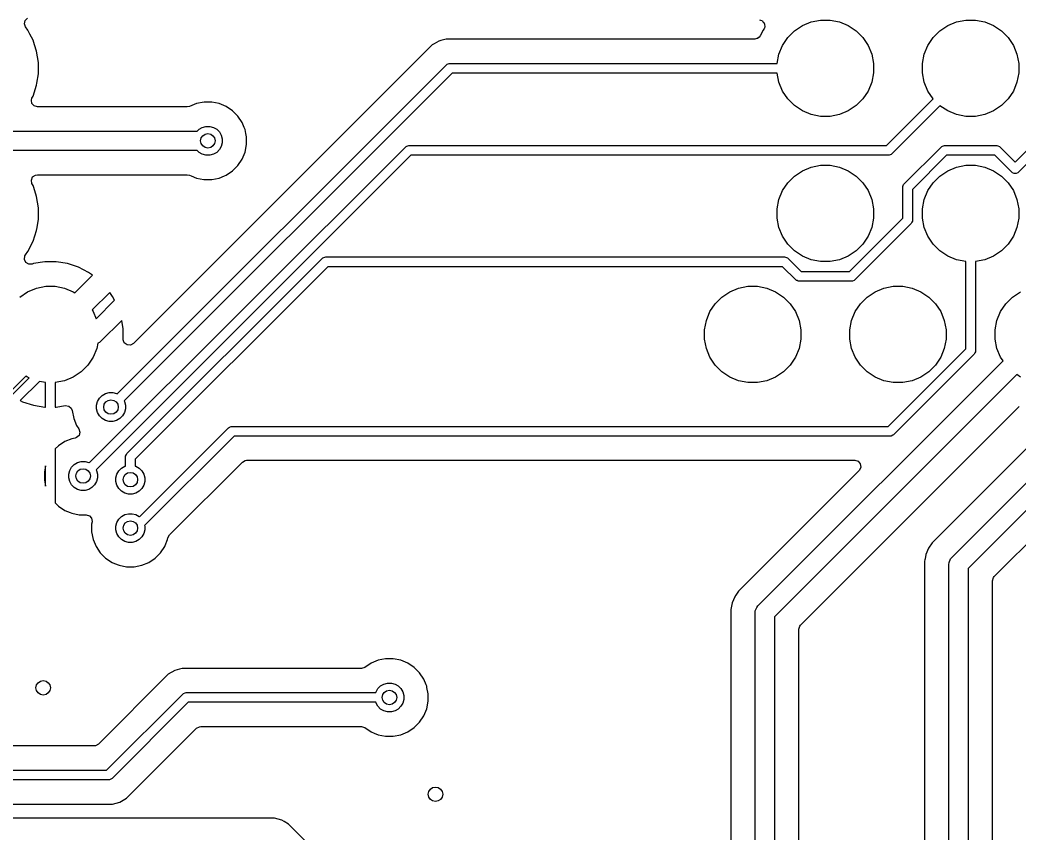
# Model space of a CAD drawing. Extents: x 2.56 to 8.39, y -5.65 to -1.26.
# Drawn here: x 6.284 to 7.096, y -2.394 to -1.732 of the extents above; entities that cross this region are included whole.
import ezdxf

# ---------------------------------------------------------------- set-up
doc = ezdxf.new("R2010")
doc.units = 0
doc.header["$MEASUREMENT"] = 0
doc.layers.add('BLACK', color=7, linetype='CONTINUOUS')

msp = doc.modelspace()

# ---------------------------------------------------------------- linework, layer by layer
at = {"layer": 'BLACK', "linetype": 'CONTINUOUS'}
for p, q in [((6.28783, -1.73544), (6.28845, -1.73276)), ((6.28875, -1.73803), (6.28783, -1.73544)), ((6.28845, -1.73276), (6.29042, -1.73084)), ((6.88532, -1.7323), (6.88628, -1.73266)), ((6.88628, -1.73266), (6.88729, -1.73287)), ((6.88729, -1.73287), (6.88755, -1.73313)), ((6.88755, -1.73313), (6.8879, -1.73326)), ((6.8879, -1.73326), (6.88851, -1.73408)), ((6.88851, -1.73408), (6.88924, -1.7348)), ((6.88924, -1.7348), (6.88933, -1.73516)), ((6.88933, -1.73516), (6.88955, -1.73546)), ((6.88955, -1.73546), (6.88962, -1.73648)), ((6.88962, -1.73648), (6.88985, -1.73748)), ((6.88985, -1.73748), (6.88973, -1.7379)), ((6.88973, -1.7379), (6.88975, -1.7382)), ((6.914, -1.74122), (6.92042, -1.73693)), ((6.92042, -1.73693), (6.92755, -1.73398)), ((6.92755, -1.73398), (6.93512, -1.73247)), ((6.93512, -1.73247), (6.94284, -1.73247)), ((6.94284, -1.73247), (6.9504, -1.73398)), ((6.9504, -1.73398), (6.95754, -1.73693)), ((6.95754, -1.73693), (6.96395, -1.74122)), ((7.03211, -1.74122), (7.03853, -1.73693)), ((7.03853, -1.73693), (7.04566, -1.73398)), ((7.04566, -1.73398), (7.05323, -1.73247)), ((7.05323, -1.73247), (7.06095, -1.73247)), ((7.06095, -1.73247), (7.06852, -1.73398)), ((7.06852, -1.73398), (7.07565, -1.73693)), ((7.07565, -1.73693), (7.08206, -1.74122)), ((6.29068, -1.74069), (6.28875, -1.73803)), ((6.29242, -1.74409), (6.29068, -1.74069)), ((6.2949, -1.74898), (6.29242, -1.74409)), ((6.88602, -1.74546), (6.88509, -1.74639)), ((6.88605, -1.74541), (6.88602, -1.74546)), ((6.88845, -1.74069), (6.88605, -1.74541)), ((6.88911, -1.73978), (6.88845, -1.74069)), ((6.88926, -1.7395), (6.88911, -1.73978)), ((6.88944, -1.73888), (6.88926, -1.7395)), ((6.88975, -1.7382), (6.88944, -1.73888)), ((6.90854, -1.74668), (6.914, -1.74122)), ((6.96395, -1.74122), (6.96941, -1.74668)), ((7.02665, -1.74668), (7.03211, -1.74122)), ((7.08206, -1.74122), (7.08752, -1.74668)), ((6.29613, -1.75274), (6.2949, -1.74898)), ((6.2949, -1.74898), (6.2949, -1.74898)), ((6.2949, -1.74898), (6.2949, -1.74898)), ((6.29778, -1.75782), (6.29613, -1.75274)), ((6.61934, -1.75274), (6.37644, -1.99563)), ((6.62105, -1.75175), (6.61934, -1.75274)), ((6.61934, -1.75274), (6.61934, -1.75274)), ((6.62276, -1.75076), (6.62105, -1.75175)), ((6.62473, -1.74962), (6.62276, -1.75076)), ((6.62276, -1.75076), (6.62276, -1.75076)), ((6.62652, -1.74914), (6.62473, -1.74962)), ((6.62473, -1.74962), (6.62473, -1.74962)), ((6.63075, -1.74801), (6.62652, -1.74914)), ((6.63697, -1.74801), (6.63075, -1.74801)), ((6.63727, -1.74801), (6.63697, -1.74801)), ((6.88173, -1.74801), (6.63727, -1.74801)), ((6.63727, -1.74801), (6.63727, -1.74801)), ((6.88341, -1.74756), (6.88173, -1.74801)), ((6.88407, -1.74741), (6.88341, -1.74756)), ((6.88412, -1.74736), (6.88407, -1.74741)), ((6.88419, -1.74735), (6.88412, -1.74736)), ((6.88509, -1.74639), (6.88419, -1.74735)), ((6.9013, -1.76022), (6.90426, -1.75309)), ((6.90426, -1.75309), (6.90854, -1.74668)), ((6.96941, -1.74668), (6.9737, -1.75309)), ((6.9737, -1.75309), (6.97665, -1.76022)), ((7.01941, -1.76022), (7.02237, -1.75309)), ((7.02237, -1.75309), (7.02665, -1.74668)), ((7.08752, -1.74668), (7.09181, -1.75309)), ((7.09181, -1.75309), (7.09476, -1.76022)), ((6.29923, -1.767), (6.29778, -1.75782)), ((6.89981, -1.76772), (6.9013, -1.76022)), ((6.97665, -1.76022), (6.97816, -1.76779)), ((7.01791, -1.76779), (7.01941, -1.76022)), ((7.09476, -1.76022), (7.09627, -1.76779)), ((6.29923, -1.7763), (6.29923, -1.767)), ((6.36331, -2.03663), (6.63107, -1.76887)), ((6.63107, -1.76887), (6.63167, -1.76838)), ((6.63167, -1.76838), (6.63309, -1.76779)), ((6.63309, -1.76779), (6.63386, -1.76772)), ((6.63386, -1.76772), (6.89981, -1.76772)), ((6.97816, -1.76779), (6.97816, -1.77551)), ((7.01791, -1.77551), (7.01791, -1.76779)), ((7.09627, -1.76779), (7.09627, -1.77551)), ((6.29804, -1.78383), (6.29923, -1.7763)), ((6.63549, -1.77559), (6.36888, -2.0422)), ((6.89981, -1.77559), (6.63549, -1.77559)), ((6.9013, -1.78308), (6.89981, -1.77559)), ((6.97816, -1.77551), (6.97665, -1.78308)), ((7.01941, -1.78308), (7.01791, -1.77551)), ((7.09627, -1.77551), (7.09476, -1.78308)), ((6.2949, -1.79433), (6.29778, -1.78549)), ((6.29778, -1.78549), (6.29804, -1.78383)), ((6.90426, -1.79021), (6.9013, -1.78308)), ((6.97665, -1.78308), (6.9737, -1.79021)), ((7.02237, -1.79021), (7.01941, -1.78308)), ((7.09476, -1.78308), (7.09181, -1.79021)), ((6.29404, -1.79603), (6.2949, -1.79433)), ((6.2949, -1.79433), (6.2949, -1.79433)), ((6.2949, -1.79433), (6.2949, -1.79433)), ((6.90854, -1.79663), (6.90426, -1.79021)), ((6.9737, -1.79021), (6.96941, -1.79663)), ((7.02661, -1.79656), (7.02237, -1.79021)), ((7.09181, -1.79021), (7.08752, -1.79663)), ((6.29355, -1.79755), (6.29404, -1.79603)), ((6.29395, -1.80028), (6.29355, -1.79755)), ((6.29575, -1.80235), (6.29395, -1.80028)), ((6.29839, -1.80313), (6.29575, -1.80235)), ((6.42213, -1.80276), (6.42026, -1.80313)), ((6.42781, -1.8004), (6.42213, -1.80276)), ((6.42782, -1.8004), (6.42781, -1.8004)), ((6.4339, -1.79919), (6.42782, -1.8004)), ((6.44011, -1.79919), (6.4339, -1.79919)), ((6.4339, -1.79919), (6.4339, -1.79919)), ((6.4462, -1.8004), (6.44011, -1.79919)), ((6.44011, -1.79919), (6.44011, -1.79919)), ((6.45194, -1.80278), (6.4462, -1.8004)), ((6.4462, -1.8004), (6.4462, -1.8004)), ((6.4571, -1.80623), (6.45194, -1.80278)), ((6.45194, -1.80278), (6.45194, -1.80278)), ((6.914, -1.80209), (6.90854, -1.79663)), ((6.92042, -1.80637), (6.914, -1.80209)), ((6.96395, -1.80209), (6.95754, -1.80637)), ((6.96941, -1.79663), (6.96395, -1.80209)), ((6.98857, -1.83461), (7.02661, -1.79656)), ((7.03218, -1.80213), (6.99298, -1.84133)), ((7.03853, -1.80637), (7.03218, -1.80213)), ((7.08206, -1.80209), (7.07565, -1.80637)), ((7.08752, -1.79663), (7.08206, -1.80209)), ((7.0933, -1.84798), (7.14472, -1.79656)), ((7.15029, -1.80213), (7.09609, -1.85633)), ((6.42026, -1.80313), (6.29839, -1.80313)), ((6.46149, -1.81062), (6.4571, -1.80623)), ((6.4571, -1.80623), (6.4571, -1.80623)), ((6.46494, -1.81578), (6.46149, -1.81062)), ((6.46149, -1.81062), (6.46149, -1.81062)), ((6.92755, -1.80933), (6.92042, -1.80637)), ((6.93512, -1.81083), (6.92755, -1.80933)), ((6.94284, -1.81083), (6.93512, -1.81083)), ((6.9504, -1.80933), (6.94284, -1.81083)), ((6.95754, -1.80637), (6.9504, -1.80933)), ((7.04566, -1.80933), (7.03853, -1.80637)), ((7.05323, -1.81083), (7.04566, -1.80933)), ((7.06095, -1.81083), (7.05323, -1.81083)), ((7.06852, -1.80933), (7.06095, -1.81083)), ((7.07565, -1.80637), (7.06852, -1.80933)), ((6.43249, -1.8198), (6.43547, -1.819)), ((6.43547, -1.819), (6.43855, -1.819)), ((6.43855, -1.819), (6.44153, -1.8198)), ((6.4666, -1.81979), (6.46494, -1.81578)), ((6.46494, -1.81578), (6.46494, -1.81578)), ((5.95472, -1.82283), (6.42832, -1.82283)), ((6.42832, -1.82283), (6.42982, -1.82134)), ((6.42982, -1.82134), (6.43249, -1.8198)), ((6.44153, -1.8198), (6.4442, -1.82134)), ((6.4442, -1.82134), (6.44638, -1.82352)), ((6.44638, -1.82352), (6.44792, -1.82619)), ((6.44792, -1.82619), (6.44872, -1.82917)), ((6.46731, -1.82152), (6.4666, -1.81979)), ((6.46794, -1.82465), (6.46731, -1.82152)), ((6.46852, -1.8276), (6.46794, -1.82465)), ((6.44792, -1.83523), (6.44638, -1.8379)), ((6.44872, -1.83225), (6.44792, -1.83523)), ((6.44872, -1.82917), (6.44872, -1.83225)), ((6.46731, -1.8399), (6.46852, -1.83381)), ((6.46852, -1.83381), (6.46852, -1.8276)), ((6.46852, -1.8276), (6.46852, -1.8276)), ((6.46852, -1.8276), (6.46852, -1.8276)), ((6.59759, -1.83576), (6.59819, -1.83527)), ((6.59819, -1.83527), (6.59872, -1.83505)), ((6.59872, -1.83505), (6.59961, -1.83468)), ((6.59961, -1.83468), (6.60038, -1.83461)), ((6.60038, -1.83461), (6.98857, -1.83461)), ((7.03309, -1.83576), (7.03368, -1.83527)), ((7.03368, -1.83527), (7.03422, -1.83505)), ((7.03422, -1.83505), (7.0351, -1.83468)), ((7.0351, -1.83468), (7.03587, -1.83461)), ((7.03587, -1.83461), (7.0783, -1.83461)), ((7.0783, -1.83461), (7.07907, -1.83468)), ((7.07907, -1.83468), (7.08049, -1.83527)), ((7.08049, -1.83527), (7.08109, -1.83576)), ((6.42832, -1.83858), (5.95799, -1.83858)), ((6.34064, -2.09271), (6.59759, -1.83576)), ((6.60201, -1.84248), (6.34621, -2.09828)), ((6.42982, -1.84008), (6.42832, -1.83858)), ((6.43249, -1.84162), (6.42982, -1.84008)), ((6.43547, -1.84242), (6.43249, -1.84162)), ((6.43855, -1.84242), (6.43547, -1.84242)), ((6.44153, -1.84162), (6.43855, -1.84242)), ((6.4442, -1.84008), (6.44153, -1.84162)), ((6.44638, -1.8379), (6.4442, -1.84008)), ((6.46494, -1.84564), (6.46731, -1.8399)), ((6.9902, -1.84248), (6.60201, -1.84248)), ((6.99096, -1.8424), (6.9902, -1.84248)), ((6.99238, -1.84182), (6.99096, -1.8424)), ((6.99298, -1.84133), (6.99238, -1.84182)), ((7.00308, -1.86576), (7.03309, -1.83576)), ((7.0375, -1.84248), (7.0098, -1.87018)), ((7.07667, -1.84248), (7.0375, -1.84248)), ((7.09052, -1.85633), (7.07667, -1.84248)), ((7.08109, -1.83576), (7.0933, -1.84798)), ((6.4571, -1.85519), (6.46149, -1.8508)), ((6.46149, -1.8508), (6.46494, -1.84564)), ((6.92755, -1.85209), (6.93512, -1.85058)), ((6.93512, -1.85058), (6.94284, -1.85058)), ((6.94284, -1.85058), (6.9504, -1.85209)), ((7.04566, -1.85209), (7.05323, -1.85058)), ((7.05323, -1.85058), (7.06095, -1.85058)), ((7.06095, -1.85058), (7.06852, -1.85209)), ((6.29456, -1.86013), (6.29681, -1.85855)), ((6.29681, -1.85855), (6.29839, -1.85829)), ((6.29839, -1.85829), (6.42026, -1.85829)), ((6.42026, -1.85829), (6.42213, -1.85866)), ((6.42213, -1.85866), (6.42336, -1.85917)), ((6.42336, -1.85917), (6.42782, -1.86101)), ((6.4462, -1.86101), (6.45066, -1.85917)), ((6.45066, -1.85917), (6.45194, -1.85864)), ((6.45194, -1.85864), (6.4571, -1.85519)), ((6.45194, -1.85864), (6.45194, -1.85864)), ((6.45194, -1.85864), (6.45194, -1.85864)), ((6.90854, -1.86479), (6.914, -1.85933)), ((6.914, -1.85933), (6.92042, -1.85504)), ((6.92042, -1.85504), (6.92755, -1.85209)), ((6.9504, -1.85209), (6.95754, -1.85504)), ((6.95754, -1.85504), (6.96395, -1.85933)), ((6.96395, -1.85933), (6.96941, -1.86479)), ((7.02665, -1.86479), (7.03211, -1.85933)), ((7.03211, -1.85933), (7.03853, -1.85504)), ((7.03853, -1.85504), (7.04566, -1.85209)), ((7.06852, -1.85209), (7.07565, -1.85504)), ((7.07565, -1.85504), (7.08206, -1.85933)), ((7.08206, -1.85933), (7.08752, -1.86479)), ((7.09112, -1.85682), (7.09052, -1.85633)), ((7.09254, -1.85741), (7.09112, -1.85682)), ((7.09407, -1.85741), (7.09254, -1.85741)), ((7.09549, -1.85682), (7.09407, -1.85741)), ((7.09609, -1.85633), (7.09549, -1.85682)), ((7.09549, -1.85682), (7.09549, -1.85682)), ((6.29353, -1.86268), (6.29456, -1.86013)), ((6.29404, -1.86539), (6.29353, -1.86268)), ((6.2949, -1.86709), (6.29404, -1.86539)), ((6.29545, -1.86878), (6.2949, -1.86709)), ((6.2949, -1.86709), (6.2949, -1.86709)), ((6.2949, -1.86709), (6.2949, -1.86709)), ((6.42782, -1.86101), (6.43371, -1.86219)), ((6.43371, -1.86219), (6.4339, -1.86222)), ((6.4339, -1.86222), (6.4339, -1.86222)), ((6.4339, -1.86222), (6.4339, -1.86222)), ((6.4339, -1.86222), (6.44011, -1.86222)), ((6.44011, -1.86222), (6.4462, -1.86101)), ((6.44011, -1.86222), (6.44011, -1.86222)), ((6.90426, -1.8712), (6.90854, -1.86479)), ((6.96941, -1.86479), (6.9737, -1.8712)), ((7.00193, -1.86855), (7.002, -1.86778)), ((7.002, -1.86778), (7.00259, -1.86636)), ((7.00259, -1.86636), (7.00308, -1.86576)), ((7.02237, -1.8712), (7.02665, -1.86479)), ((7.08752, -1.86479), (7.09181, -1.8712)), ((6.29778, -1.87593), (6.29545, -1.86878)), ((6.29923, -1.88511), (6.29778, -1.87593)), ((6.9013, -1.87834), (6.90426, -1.8712)), ((6.9737, -1.8712), (6.97665, -1.87834)), ((7.00193, -1.89368), (7.00193, -1.86855)), ((7.0098, -1.87018), (7.0098, -1.89531)), ((7.01941, -1.87834), (7.02237, -1.8712)), ((7.09181, -1.8712), (7.09476, -1.87834)), ((6.8998, -1.8859), (6.9013, -1.87834)), ((6.97665, -1.87834), (6.97816, -1.8859)), ((7.01791, -1.8859), (7.01941, -1.87834)), ((7.09476, -1.87834), (7.09627, -1.8859)), ((6.29923, -1.89441), (6.29923, -1.88511)), ((6.8998, -1.89362), (6.8998, -1.8859)), ((6.97816, -1.8859), (6.97816, -1.89362)), ((7.01791, -1.89362), (7.01791, -1.8859)), ((7.09627, -1.8859), (7.09627, -1.89362)), ((6.29816, -1.9012), (6.29923, -1.89441)), ((6.9013, -1.90119), (6.8998, -1.89362)), ((6.95856, -1.93705), (7.00193, -1.89368)), ((7.00865, -1.89809), (6.96298, -1.94377)), ((6.97816, -1.89362), (6.97665, -1.90119)), ((7.00914, -1.8975), (7.00865, -1.89809)), ((7.00937, -1.89695), (7.00914, -1.8975)), ((7.00973, -1.89608), (7.00937, -1.89695)), ((7.0098, -1.89531), (7.00973, -1.89608)), ((7.01941, -1.90119), (7.01791, -1.89362)), ((7.09627, -1.89362), (7.09476, -1.90119)), ((6.2949, -1.91244), (6.29778, -1.9036)), ((6.29778, -1.9036), (6.29816, -1.9012)), ((6.90426, -1.90832), (6.9013, -1.90119)), ((6.90854, -1.91474), (6.90426, -1.90832)), ((6.9737, -1.90832), (6.96941, -1.91474)), ((6.97665, -1.90119), (6.9737, -1.90832)), ((7.02237, -1.90832), (7.01941, -1.90119)), ((7.02665, -1.91474), (7.02237, -1.90832)), ((7.09181, -1.90832), (7.08752, -1.91474)), ((7.09476, -1.90119), (7.09181, -1.90832)), ((6.29068, -1.92073), (6.2949, -1.91244)), ((6.914, -1.9202), (6.90854, -1.91474)), ((6.96941, -1.91474), (6.96395, -1.9202)), ((7.03211, -1.9202), (7.02665, -1.91474)), ((7.08752, -1.91474), (7.08206, -1.9202)), ((6.28787, -1.92711), (6.28818, -1.92438)), ((6.28818, -1.92438), (6.28873, -1.92341)), ((6.28873, -1.92341), (6.28881, -1.92331)), ((6.28881, -1.92331), (6.29068, -1.92073)), ((6.92042, -1.92449), (6.914, -1.9202)), ((6.92755, -1.92744), (6.92042, -1.92449)), ((6.95754, -1.92449), (6.9504, -1.92744)), ((6.96395, -1.9202), (6.95754, -1.92449)), ((7.03853, -1.92449), (7.03211, -1.9202)), ((7.04566, -1.92744), (7.03853, -1.92449)), ((7.07565, -1.92449), (7.06852, -1.92744)), ((7.08206, -1.9202), (7.07565, -1.92449)), ((6.28908, -1.92958), (6.28787, -1.92711)), ((6.29144, -1.931), (6.28908, -1.92958)), ((6.29419, -1.93093), (6.29144, -1.931)), ((6.29523, -1.93059), (6.29419, -1.93093)), ((6.30441, -1.92913), (6.29523, -1.93059)), ((6.29523, -1.93059), (6.29523, -1.93059)), ((6.3137, -1.92913), (6.30441, -1.92913)), ((6.32288, -1.93059), (6.3137, -1.92913)), ((6.33172, -1.93346), (6.32288, -1.93059)), ((6.32288, -1.93059), (6.32288, -1.93059)), ((6.37123, -2.08513), (6.53001, -1.92635)), ((6.53001, -1.92635), (6.5306, -1.92586)), ((6.5306, -1.92586), (6.53202, -1.92527)), ((6.53202, -1.92527), (6.53279, -1.9252)), ((6.53279, -1.9252), (6.90591, -1.9252)), ((6.90591, -1.9252), (6.90668, -1.92527)), ((6.90668, -1.92527), (6.9081, -1.92586)), ((6.9081, -1.92586), (6.90869, -1.92635)), ((6.90869, -1.92635), (6.91939, -1.93705)), ((6.93512, -1.92894), (6.92755, -1.92744)), ((6.94284, -1.92894), (6.93512, -1.92894)), ((6.9504, -1.92744), (6.94284, -1.92894)), ((7.05315, -1.92893), (7.04566, -1.92744)), ((7.05315, -1.99994), (7.05315, -1.92893)), ((7.06852, -1.92744), (7.06102, -1.92893)), ((7.06102, -1.92893), (7.06102, -2.00157)), ((6.32896, -1.95437), (6.34327, -1.94005)), ((6.34001, -1.93768), (6.33172, -1.93346)), ((6.34327, -1.94005), (6.34001, -1.93768)), ((6.34327, -1.94005), (6.34327, -1.94005)), ((6.53442, -1.93307), (6.37795, -2.08954)), ((6.90428, -1.93307), (6.53442, -1.93307)), ((6.91498, -1.94377), (6.90428, -1.93307)), ((6.91939, -1.93705), (6.95856, -1.93705)), ((6.29763, -1.95051), (6.3052, -1.94901)), ((6.3052, -1.94901), (6.31291, -1.94901)), ((6.31291, -1.94901), (6.32048, -1.95051)), ((6.86849, -1.95051), (6.87606, -1.94901)), ((6.87606, -1.94901), (6.88378, -1.94901)), ((6.88378, -1.94901), (6.89135, -1.95051)), ((6.91557, -1.94426), (6.91498, -1.94377)), ((6.91599, -1.94443), (6.91557, -1.94426)), ((6.91699, -1.94485), (6.91599, -1.94443)), ((6.91776, -1.94492), (6.91699, -1.94485)), ((6.96019, -1.94492), (6.91776, -1.94492)), ((6.96096, -1.94485), (6.96019, -1.94492)), ((6.96238, -1.94426), (6.96096, -1.94485)), ((6.96298, -1.94377), (6.96238, -1.94426)), ((6.9866, -1.95051), (6.99417, -1.94901)), ((6.99417, -1.94901), (7.00189, -1.94901)), ((7.00189, -1.94901), (7.00946, -1.95051)), ((6.28408, -1.95776), (6.2905, -1.95347)), ((6.2905, -1.95347), (6.29763, -1.95051)), ((6.32048, -1.95051), (6.32761, -1.95347)), ((6.32761, -1.95347), (6.32896, -1.95437)), ((6.35719, -1.95397), (6.34288, -1.96829)), ((6.35956, -1.95724), (6.35719, -1.95397)), ((6.35719, -1.95397), (6.35719, -1.95397)), ((6.36117, -1.9604), (6.35956, -1.95724)), ((6.85495, -1.95776), (6.86136, -1.95347)), ((6.86136, -1.95347), (6.86849, -1.95051)), ((6.89135, -1.95051), (6.89848, -1.95347)), ((6.89848, -1.95347), (6.9049, -1.95776)), ((6.97306, -1.95776), (6.97947, -1.95347)), ((6.97947, -1.95347), (6.9866, -1.95051)), ((7.00946, -1.95051), (7.01659, -1.95347)), ((7.01659, -1.95347), (7.02301, -1.95776)), ((7.09117, -1.95776), (7.09758, -1.95347)), ((6.34617, -1.97541), (6.36117, -1.9604)), ((6.8452, -1.96963), (6.84949, -1.96321)), ((6.84949, -1.96321), (6.85495, -1.95776)), ((6.9049, -1.95776), (6.91035, -1.96321)), ((6.91035, -1.96321), (6.91464, -1.96963)), ((6.96331, -1.96963), (6.9676, -1.96321)), ((6.9676, -1.96321), (6.97306, -1.95776)), ((7.02301, -1.95776), (7.02846, -1.96321)), ((7.02846, -1.96321), (7.03275, -1.96963)), ((7.08142, -1.96963), (7.08571, -1.96321)), ((7.08571, -1.96321), (7.09117, -1.95776)), ((6.34288, -1.96829), (6.34378, -1.96963)), ((6.34378, -1.96963), (6.34617, -1.97541)), ((6.84225, -1.97676), (6.8452, -1.96963)), ((6.91464, -1.96963), (6.9176, -1.97676)), ((6.96036, -1.97676), (6.96331, -1.96963)), ((7.03275, -1.96963), (7.03571, -1.97676)), ((7.07847, -1.97676), (7.08142, -1.96963)), ((6.36704, -1.9768), (6.35009, -1.99376)), ((6.36811, -1.98354), (6.36704, -1.9768)), ((6.84074, -1.98433), (6.84225, -1.97676)), ((6.9176, -1.97676), (6.9191, -1.98433)), ((6.95885, -1.98433), (6.96036, -1.97676)), ((7.03571, -1.97676), (7.03721, -1.98433)), ((7.07696, -1.98433), (7.07847, -1.97676)), ((6.36811, -1.99218), (6.36811, -1.98354)), ((6.84074, -1.99205), (6.84074, -1.98433)), ((6.9191, -1.98433), (6.9191, -1.99205)), ((6.95885, -1.99205), (6.95885, -1.98433)), ((7.03721, -1.98433), (7.03721, -1.99205)), ((7.07696, -1.99205), (7.07696, -1.98433)), ((6.34759, -1.99528), (6.34673, -1.99962)), ((6.3489, -1.99474), (6.34759, -1.99528)), ((6.35009, -1.99376), (6.3489, -1.99474)), ((6.36812, -1.99253), (6.36811, -1.99218)), ((6.36908, -1.99511), (6.36812, -1.99253)), ((6.37129, -1.99676), (6.36908, -1.99511)), ((6.37403, -1.99695), (6.37129, -1.99676)), ((6.37644, -1.99563), (6.37403, -1.99695)), ((6.84225, -1.99962), (6.84074, -1.99205)), ((6.9191, -1.99205), (6.9176, -1.99962)), ((6.96036, -1.99962), (6.95885, -1.99205)), ((7.03721, -1.99205), (7.03571, -1.99962)), ((7.07847, -1.99962), (7.07696, -1.99205)), ((6.34673, -1.99962), (6.34378, -2.00675)), ((6.8452, -2.00675), (6.84225, -1.99962)), ((6.9176, -1.99962), (6.91464, -2.00675)), ((6.96331, -2.00675), (6.96036, -1.99962)), ((6.9901, -2.06299), (7.05315, -1.99994)), ((7.05987, -2.00435), (6.99451, -2.06971)), ((7.03571, -1.99962), (7.03275, -2.00675)), ((7.06036, -2.00376), (7.05987, -2.00435)), ((7.06064, -2.00308), (7.06036, -2.00376)), ((7.06095, -2.00234), (7.06064, -2.00308)), ((7.06102, -2.00157), (7.06095, -2.00234)), ((7.08142, -2.00675), (7.07847, -1.99962)), ((6.33949, -2.01317), (6.33403, -2.01862)), ((6.34378, -2.00675), (6.33949, -2.01317)), ((6.84949, -2.01317), (6.8452, -2.00675)), ((6.85495, -2.01862), (6.84949, -2.01317)), ((6.8842, -2.209), (7.08343, -2.00976)), ((6.91035, -2.01317), (6.9049, -2.01862)), ((6.91464, -2.00675), (6.91035, -2.01317)), ((6.9676, -2.01317), (6.96331, -2.00675)), ((6.97306, -2.01862), (6.9676, -2.01317)), ((7.02846, -2.01317), (7.02301, -2.01862)), ((7.03275, -2.00675), (7.02846, -2.01317)), ((7.04168, -2.16963), (7.20154, -2.00976)), ((7.08343, -2.00976), (7.08142, -2.00675)), ((6.28915, -2.02201), (6.27484, -2.03633)), ((6.2905, -2.02291), (6.28915, -2.02201)), ((6.33403, -2.01862), (6.32761, -2.02291)), ((6.86136, -2.02291), (6.85495, -2.01862)), ((7.09457, -2.0209), (6.89764, -2.21783)), ((6.9049, -2.01862), (6.89848, -2.02291)), ((6.97947, -2.02291), (6.97306, -2.01862)), ((7.02301, -2.01862), (7.01659, -2.02291)), ((7.21268, -2.0209), (7.05512, -2.17846)), ((7.09758, -2.02291), (7.09457, -2.0209)), ((6.27723, -2.03806), (6.29183, -2.02346)), ((6.30008, -2.02635), (6.28448, -2.04195)), ((6.29183, -2.02346), (6.2905, -2.02291)), ((6.30512, -2.02735), (6.30008, -2.02635)), ((6.30512, -2.04724), (6.30512, -2.02735)), ((6.32048, -2.02586), (6.31299, -2.02735)), ((6.31299, -2.02735), (6.31299, -2.04724)), ((6.32761, -2.02291), (6.32048, -2.02586)), ((6.86849, -2.02586), (6.86136, -2.02291)), ((6.87606, -2.02737), (6.86849, -2.02586)), ((6.88378, -2.02737), (6.87606, -2.02737)), ((6.89135, -2.02586), (6.88378, -2.02737)), ((6.89848, -2.02291), (6.89135, -2.02586)), ((6.9866, -2.02586), (6.97947, -2.02291)), ((6.99417, -2.02737), (6.9866, -2.02586)), ((7.00189, -2.02737), (6.99417, -2.02737)), ((7.00946, -2.02586), (7.00189, -2.02737)), ((7.01659, -2.02291), (7.00946, -2.02586)), ((6.3489, -2.04005), (6.35108, -2.03787)), ((6.35108, -2.03787), (6.35375, -2.03633)), ((6.35375, -2.03633), (6.35673, -2.03553)), ((6.35673, -2.03553), (6.35981, -2.03553)), ((6.35981, -2.03553), (6.36279, -2.03633)), ((6.36279, -2.03633), (6.36331, -2.03663)), ((6.28448, -2.04195), (6.28639, -2.04292)), ((6.28639, -2.04292), (6.29523, -2.04579)), ((6.29523, -2.04579), (6.29523, -2.04579)), ((6.29523, -2.04579), (6.30441, -2.04724)), ((6.3137, -2.04724), (6.32114, -2.04607)), ((6.32114, -2.04607), (6.32386, -2.04642)), ((6.32386, -2.04642), (6.32597, -2.04819)), ((6.34656, -2.0457), (6.34736, -2.04272)), ((6.34656, -2.04879), (6.34656, -2.0457)), ((6.34736, -2.04272), (6.3489, -2.04005)), ((6.36888, -2.0422), (6.36918, -2.04272)), ((6.36918, -2.04272), (6.36998, -2.0457)), ((6.36998, -2.0457), (6.36998, -2.04879)), ((6.30441, -2.04724), (6.30512, -2.04724)), ((6.31299, -2.04724), (6.3137, -2.04724)), ((6.32597, -2.04819), (6.32666, -2.05012)), ((6.32666, -2.05012), (6.32671, -2.05011)), ((6.32671, -2.05011), (6.32796, -2.05644)), ((6.34736, -2.05176), (6.34656, -2.04879)), ((6.3489, -2.05443), (6.34736, -2.05176)), ((6.35108, -2.05661), (6.3489, -2.05443)), ((6.36764, -2.05443), (6.36546, -2.05661)), ((6.36918, -2.05176), (6.36764, -2.05443)), ((6.36998, -2.04879), (6.36918, -2.05176)), ((6.91877, -2.22456), (7.09658, -2.04675)), ((7.07625, -2.18519), (7.21469, -2.04675)), ((6.32796, -2.05644), (6.32796, -2.05644)), ((6.32796, -2.05644), (6.33034, -2.06217)), ((6.33034, -2.06217), (6.33034, -2.06217)), ((6.33034, -2.06217), (6.33221, -2.06498)), ((6.35375, -2.05816), (6.35108, -2.05661)), ((6.35673, -2.05895), (6.35375, -2.05816)), ((6.35981, -2.05895), (6.35673, -2.05895)), ((6.36279, -2.05816), (6.35981, -2.05895)), ((6.36546, -2.05661), (6.36279, -2.05816)), ((7.12845, -2.05499), (7.02582, -2.15762)), ((6.33231, -2.07025), (6.33026, -2.07209)), ((6.33221, -2.06498), (6.33303, -2.0676)), ((6.33303, -2.0676), (6.33231, -2.07025)), ((6.38148, -2.13657), (6.45391, -2.06415)), ((6.45832, -2.07087), (6.38559, -2.1436)), ((6.45391, -2.06415), (6.45451, -2.06366)), ((6.45451, -2.06366), (6.45592, -2.06307)), ((6.45592, -2.06307), (6.45669, -2.06299)), ((6.45669, -2.06299), (6.9901, -2.06299)), ((6.99173, -2.07087), (6.45832, -2.07087)), ((6.9925, -2.07079), (6.99173, -2.07087)), ((6.99392, -2.0702), (6.9925, -2.07079)), ((6.99451, -2.06971), (6.99392, -2.0702)), ((6.31551, -2.07884), (6.31299, -2.08136)), ((6.32067, -2.07539), (6.31551, -2.07884)), ((6.31551, -2.07884), (6.31551, -2.07884)), ((6.32641, -2.07301), (6.32067, -2.07539)), ((6.32067, -2.07539), (6.32067, -2.07539)), ((6.32911, -2.07248), (6.32641, -2.07301)), ((6.32641, -2.07301), (6.32641, -2.07301)), ((6.33026, -2.07209), (6.32911, -2.07248)), ((6.31299, -2.08136), (6.31299, -2.12528)), ((6.37008, -2.08791), (6.37015, -2.08714)), ((6.37015, -2.08714), (6.37074, -2.08572)), ((6.37074, -2.08572), (6.37123, -2.08513)), ((6.30512, -2.09502), (6.30409, -2.10021)), ((6.30512, -2.11161), (6.30512, -2.09502)), ((6.32623, -2.09613), (6.32841, -2.09395)), ((6.32841, -2.09395), (6.33108, -2.09241)), ((6.33108, -2.09241), (6.33406, -2.09161)), ((6.33406, -2.09161), (6.33714, -2.09161)), ((6.33714, -2.09161), (6.34012, -2.09241)), ((6.34012, -2.09241), (6.34064, -2.09271)), ((6.3695, -2.09539), (6.37008, -2.09523)), ((6.37008, -2.09523), (6.37008, -2.08791)), ((6.37795, -2.08954), (6.37795, -2.09523)), ((6.37795, -2.09523), (6.37854, -2.09539)), ((6.40589, -2.15116), (6.46506, -2.092)), ((6.46506, -2.092), (6.46747, -2.09068)), ((6.46747, -2.09068), (6.46851, -2.09057)), ((6.46851, -2.09057), (6.96297, -2.09057)), ((6.96297, -2.09057), (6.96561, -2.09135)), ((6.96561, -2.09135), (6.96741, -2.09342)), ((6.96741, -2.09342), (6.9678, -2.09615)), ((6.30409, -2.10021), (6.30409, -2.10642)), ((6.32389, -2.10178), (6.32469, -2.0988)), ((6.32389, -2.10486), (6.32389, -2.10178)), ((6.32469, -2.0988), (6.32623, -2.09613)), ((6.34621, -2.09828), (6.34651, -2.0988)), ((6.34651, -2.0988), (6.34731, -2.10178)), ((6.34731, -2.10178), (6.34731, -2.10486)), ((6.36231, -2.10476), (6.3631, -2.10178)), ((6.3631, -2.10178), (6.36465, -2.09911)), ((6.36465, -2.09911), (6.36683, -2.09693)), ((6.36683, -2.09693), (6.3695, -2.09539)), ((6.37854, -2.09539), (6.38121, -2.09693)), ((6.38121, -2.09693), (6.38339, -2.09911)), ((6.38339, -2.09911), (6.38493, -2.10178)), ((6.38493, -2.10178), (6.38573, -2.10476)), ((6.96642, -2.0989), (6.86834, -2.19699)), ((6.96666, -2.09865), (6.96642, -2.0989)), ((6.9678, -2.09615), (6.96666, -2.09865)), ((6.30409, -2.10642), (6.30512, -2.11161)), ((6.32469, -2.10784), (6.32389, -2.10486)), ((6.32623, -2.11051), (6.32469, -2.10784)), ((6.32841, -2.11269), (6.32623, -2.11051)), ((6.34497, -2.11051), (6.34279, -2.11269)), ((6.34651, -2.10784), (6.34497, -2.11051)), ((6.34731, -2.10486), (6.34651, -2.10784)), ((6.36231, -2.10784), (6.36231, -2.10476)), ((6.3631, -2.11082), (6.36231, -2.10784)), ((6.36465, -2.11349), (6.3631, -2.11082)), ((6.38493, -2.11082), (6.38339, -2.11349)), ((6.38573, -2.10784), (6.38493, -2.11082)), ((6.38573, -2.10476), (6.38573, -2.10784)), ((6.33108, -2.11423), (6.32841, -2.11269)), ((6.33406, -2.11503), (6.33108, -2.11423)), ((6.33714, -2.11503), (6.33406, -2.11503)), ((6.34012, -2.11423), (6.33714, -2.11503)), ((6.34279, -2.11269), (6.34012, -2.11423)), ((6.36683, -2.11567), (6.36465, -2.11349)), ((6.3695, -2.11721), (6.36683, -2.11567)), ((6.37247, -2.11801), (6.3695, -2.11721)), ((6.37556, -2.11801), (6.37247, -2.11801)), ((6.37854, -2.11721), (6.37556, -2.11801)), ((6.38121, -2.11567), (6.37854, -2.11721)), ((6.38339, -2.11349), (6.38121, -2.11567)), ((6.31299, -2.12528), (6.31551, -2.1278)), ((6.31551, -2.1278), (6.31551, -2.1278)), ((6.31551, -2.1278), (6.32067, -2.13125)), ((6.32067, -2.13125), (6.32067, -2.13125)), ((6.32067, -2.13125), (6.32517, -2.13311)), ((6.32517, -2.13311), (6.32641, -2.13362)), ((6.32641, -2.13362), (6.3325, -2.13483)), ((6.3325, -2.13483), (6.3325, -2.13483)), ((6.3325, -2.13483), (6.33809, -2.13483)), ((6.33809, -2.13483), (6.34073, -2.13561)), ((6.34073, -2.13561), (6.34253, -2.13769)), ((6.36683, -2.1363), (6.3695, -2.13476)), ((6.3695, -2.13476), (6.37247, -2.13396)), ((6.37247, -2.13396), (6.37556, -2.13396)), ((6.37556, -2.13396), (6.37854, -2.13476)), ((6.37854, -2.13476), (6.38121, -2.1363)), ((6.34288, -2.14067), (6.3425, -2.14257)), ((6.3425, -2.14257), (6.3425, -2.14877)), ((6.34253, -2.13769), (6.34292, -2.14041)), ((6.34292, -2.14041), (6.34288, -2.14067)), ((6.36231, -2.14413), (6.3631, -2.14115)), ((6.3631, -2.14115), (6.36465, -2.13848)), ((6.36465, -2.13848), (6.36683, -2.1363)), ((6.38121, -2.1363), (6.38148, -2.13657)), ((6.38559, -2.1436), (6.38573, -2.14413)), ((6.3425, -2.14877), (6.34371, -2.15486)), ((6.36231, -2.14721), (6.36231, -2.14413)), ((6.3631, -2.15019), (6.36231, -2.14721)), ((6.36465, -2.15286), (6.3631, -2.15019)), ((6.38493, -2.15019), (6.38339, -2.15286)), ((6.38573, -2.14721), (6.38493, -2.15019)), ((6.38573, -2.14413), (6.38573, -2.14721)), ((6.40456, -2.15366), (6.40583, -2.15122)), ((6.40583, -2.15122), (6.40589, -2.15116)), ((6.34371, -2.15486), (6.34371, -2.15486)), ((6.34371, -2.15486), (6.34609, -2.1606)), ((6.36683, -2.15504), (6.36465, -2.15286)), ((6.3695, -2.15658), (6.36683, -2.15504)), ((6.37247, -2.15738), (6.3695, -2.15658)), ((6.37556, -2.15738), (6.37247, -2.15738)), ((6.37854, -2.15658), (6.37556, -2.15738)), ((6.38121, -2.15504), (6.37854, -2.15658)), ((6.38339, -2.15286), (6.38121, -2.15504)), ((6.40195, -2.16057), (6.40222, -2.15993)), ((6.40222, -2.15993), (6.40432, -2.15486)), ((6.40432, -2.15486), (6.40456, -2.15366)), ((7.02582, -2.15762), (7.0228, -2.16213)), ((6.34609, -2.1606), (6.34609, -2.1606)), ((6.34609, -2.1606), (6.34954, -2.16576)), ((6.34954, -2.16576), (6.34954, -2.16576)), ((6.34954, -2.16576), (6.35393, -2.17015)), ((6.39411, -2.17015), (6.3985, -2.16576)), ((6.3985, -2.16576), (6.40194, -2.1606)), ((6.40194, -2.1606), (6.40195, -2.16057)), ((7.02073, -2.16715), (7.02004, -2.17058)), ((7.0228, -2.16213), (7.02073, -2.16715)), ((7.02073, -2.16715), (7.02073, -2.16715)), ((7.02073, -2.16715), (7.02073, -2.16715)), ((6.35393, -2.17015), (6.35393, -2.17015)), ((6.35393, -2.17015), (6.35909, -2.1736)), ((6.35909, -2.1736), (6.35909, -2.1736)), ((6.35909, -2.1736), (6.36114, -2.17445)), ((6.36114, -2.17445), (6.36482, -2.17597)), ((6.36482, -2.17597), (6.37091, -2.17719)), ((6.37712, -2.17719), (6.38321, -2.17597)), ((6.38321, -2.17597), (6.38894, -2.1736)), ((6.38894, -2.1736), (6.39411, -2.17015)), ((7.01985, -2.17153), (7.01967, -2.17248)), ((7.01967, -2.17248), (7.01967, -2.68011)), ((7.02004, -2.17058), (7.01985, -2.17153)), ((7.03937, -2.1752), (7.03952, -2.17366)), ((7.03937, -2.68816), (7.03937, -2.1752)), ((7.03952, -2.17366), (7.0407, -2.17082)), ((7.0407, -2.17082), (7.04168, -2.16963)), ((6.37091, -2.17719), (6.37091, -2.17719)), ((6.37091, -2.17719), (6.37091, -2.17719)), ((6.37091, -2.17719), (6.37712, -2.17719)), ((6.37712, -2.17719), (6.37712, -2.17719)), ((7.05512, -2.17846), (7.05512, -2.68816)), ((7.07482, -2.18864), (7.0756, -2.186)), ((7.07482, -2.68011), (7.07482, -2.18864)), ((7.0756, -2.186), (7.07625, -2.18519)), ((6.86623, -2.20014), (6.86552, -2.20122)), ((6.86728, -2.19857), (6.86623, -2.20014)), ((6.86834, -2.19699), (6.86728, -2.19857)), ((6.86834, -2.19699), (6.86834, -2.19699)), ((6.86324, -2.20652), (6.86219, -2.21185)), ((6.86532, -2.2015), (6.86324, -2.20652)), ((6.86324, -2.20652), (6.86324, -2.20652)), ((6.86552, -2.20122), (6.86532, -2.2015)), ((6.88322, -2.21019), (6.8842, -2.209)), ((6.86219, -2.21185), (6.86219, -2.68011)), ((6.88189, -2.21457), (6.88204, -2.21303)), ((6.88189, -2.68816), (6.88189, -2.21457)), ((6.88204, -2.21303), (6.88322, -2.21019)), ((6.89764, -2.21783), (6.89764, -2.68816)), ((6.91812, -2.22537), (6.91877, -2.22456)), ((6.91734, -2.22801), (6.91812, -2.22537)), ((6.91734, -2.68011), (6.91734, -2.22801)), ((6.56972, -2.25554), (6.56453, -2.259)), ((6.57545, -2.25316), (6.56972, -2.25554)), ((6.56972, -2.25554), (6.56972, -2.25554)), ((6.58154, -2.25195), (6.57545, -2.25316)), ((6.57545, -2.25316), (6.57545, -2.25316)), ((6.58775, -2.25195), (6.58154, -2.25195)), ((6.58154, -2.25195), (6.58154, -2.25195)), ((6.59384, -2.25316), (6.58775, -2.25195)), ((6.58775, -2.25195), (6.58775, -2.25195)), ((6.59957, -2.25554), (6.59384, -2.25316)), ((6.59384, -2.25316), (6.59384, -2.25316)), ((6.60474, -2.25898), (6.59957, -2.25554)), ((6.59957, -2.25554), (6.59957, -2.25554)), ((6.40485, -2.26455), (6.34802, -2.32139)), ((6.41024, -2.26143), (6.40485, -2.26455)), ((6.40485, -2.26455), (6.40485, -2.26455)), ((6.41391, -2.26045), (6.41024, -2.26143)), ((6.41024, -2.26143), (6.41024, -2.26143)), ((6.41626, -2.25982), (6.41391, -2.26045)), ((6.42248, -2.25982), (6.41626, -2.25982)), ((6.42278, -2.25982), (6.42248, -2.25982)), ((6.56182, -2.25982), (6.42278, -2.25982)), ((6.42278, -2.25982), (6.42278, -2.25982)), ((6.56191, -2.25982), (6.56182, -2.25982)), ((6.56453, -2.259), (6.56191, -2.25982)), ((6.60913, -2.26337), (6.60474, -2.25898)), ((6.60474, -2.25898), (6.60474, -2.25898)), ((6.61257, -2.26854), (6.60913, -2.26337)), ((6.60913, -2.26337), (6.60913, -2.26337)), ((6.57746, -2.27409), (6.58013, -2.27255)), ((6.58013, -2.27255), (6.5831, -2.27175)), ((6.5831, -2.27175), (6.58619, -2.27175)), ((6.58619, -2.27175), (6.58917, -2.27255)), ((6.58917, -2.27255), (6.59184, -2.27409)), ((6.61444, -2.27305), (6.61257, -2.26854)), ((6.61257, -2.26854), (6.61257, -2.26854)), ((6.61495, -2.27427), (6.61444, -2.27305)), ((6.35475, -2.34252), (6.41659, -2.28068)), ((6.41659, -2.28068), (6.41718, -2.28019)), ((6.41718, -2.28019), (6.4186, -2.2796)), ((6.4186, -2.2796), (6.41937, -2.27953)), ((6.41937, -2.27953), (6.57358, -2.27953)), ((6.57358, -2.27953), (6.57373, -2.27894)), ((6.57373, -2.27894), (6.57528, -2.27627)), ((6.57528, -2.27627), (6.57746, -2.27409)), ((6.59184, -2.27409), (6.59402, -2.27627)), ((6.59402, -2.27627), (6.59556, -2.27894)), ((6.59556, -2.27894), (6.59636, -2.28192)), ((6.59636, -2.28192), (6.59636, -2.28501)), ((6.61514, -2.27522), (6.61495, -2.27427)), ((6.61616, -2.28036), (6.61514, -2.27522)), ((6.61616, -2.28657), (6.61616, -2.28036)), ((6.61616, -2.28036), (6.61616, -2.28036)), ((6.61616, -2.28036), (6.61616, -2.28036)), ((6.421, -2.2874), (6.35916, -2.34924)), ((6.57358, -2.2874), (6.421, -2.2874)), ((6.57373, -2.28798), (6.57358, -2.2874)), ((6.57528, -2.29065), (6.57373, -2.28798)), ((6.59556, -2.28798), (6.59402, -2.29065)), ((6.59636, -2.28501), (6.59556, -2.28798)), ((6.61495, -2.29266), (6.61616, -2.28657)), ((6.57746, -2.29283), (6.57528, -2.29065)), ((6.58013, -2.29438), (6.57746, -2.29283)), ((6.5831, -2.29517), (6.58013, -2.29438)), ((6.58619, -2.29517), (6.5831, -2.29517)), ((6.58917, -2.29438), (6.58619, -2.29517)), ((6.59184, -2.29283), (6.58917, -2.29438)), ((6.59402, -2.29065), (6.59184, -2.29283)), ((6.61257, -2.29839), (6.61495, -2.29266)), ((6.60474, -2.30794), (6.60913, -2.30355)), ((6.60913, -2.30355), (6.61257, -2.29839)), ((6.3757, -2.36057), (6.42773, -2.30854)), ((6.42773, -2.30854), (6.43015, -2.30722)), ((6.43015, -2.30722), (6.43118, -2.30711)), ((6.43118, -2.30711), (6.56182, -2.30711)), ((6.56182, -2.30711), (6.56446, -2.30788)), ((6.56446, -2.30788), (6.56453, -2.30793)), ((6.56453, -2.30793), (6.56972, -2.31139)), ((6.56972, -2.31139), (6.56972, -2.31139)), ((6.56972, -2.31139), (6.57218, -2.31241)), ((6.57218, -2.31241), (6.57545, -2.31377)), ((6.57545, -2.31377), (6.58154, -2.31498)), ((6.58775, -2.31498), (6.59384, -2.31377)), ((6.59384, -2.31377), (6.59957, -2.31139)), ((6.59957, -2.31139), (6.60474, -2.30794)), ((6.3456, -2.3227), (6.34456, -2.32281)), ((6.34802, -2.32139), (6.3456, -2.3227)), ((6.58154, -2.31498), (6.58154, -2.31498)), ((6.58154, -2.31498), (6.58154, -2.31498)), ((6.58154, -2.31498), (6.58775, -2.31498)), ((6.58775, -2.31498), (6.58775, -2.31498)), ((6.34456, -2.32281), (5.85366, -2.32281)), ((5.84108, -2.34252), (6.35475, -2.34252)), ((6.35638, -2.35039), (5.84045, -2.35039)), ((6.35715, -2.35032), (6.35638, -2.35039)), ((6.35857, -2.34973), (6.35715, -2.35032)), ((6.35916, -2.34924), (6.35857, -2.34973)), ((6.37089, -2.36537), (6.3753, -2.36097)), ((6.3753, -2.36097), (6.3757, -2.36057)), ((6.3753, -2.36097), (6.3753, -2.36097)), ((6.3757, -2.36057), (6.3757, -2.36057)), ((5.85115, -2.3701), (6.35297, -2.3701)), ((6.35297, -2.3701), (6.35297, -2.3701)), ((6.35297, -2.3701), (6.35327, -2.3701)), ((6.35327, -2.3701), (6.35949, -2.3701)), ((6.35949, -2.3701), (6.3655, -2.36849)), ((6.35949, -2.3701), (6.35949, -2.3701)), ((6.3655, -2.36849), (6.36815, -2.36696)), ((6.36815, -2.36696), (6.37089, -2.36537)), ((6.48459, -2.38163), (5.8485, -2.38163)), ((6.48489, -2.38163), (6.48459, -2.38163)), ((6.48459, -2.38163), (6.48459, -2.38163)), ((6.49112, -2.38163), (6.48489, -2.38163)), ((6.49713, -2.38325), (6.49112, -2.38163)), ((6.4991, -2.38438), (6.49713, -2.38325)), ((6.50252, -2.38636), (6.4991, -2.38438)), ((6.4991, -2.38438), (6.4991, -2.38438)), ((6.4991, -2.38438), (6.4991, -2.38438)), ((6.5072, -2.39104), (6.50252, -2.38636)), ((6.50252, -2.38636), (6.50252, -2.38636)), ((6.72002, -2.60386), (6.5072, -2.39104)), ((6.5072, -2.39104), (6.5072, -2.39104))]:
    msp.add_line(p, q, dxfattribs=at)
at = {"layer": 'BLACK'}
for centre in [(6.43701, -1.83071), (6.35827, -2.04724), (6.3356, -2.10332), (6.37402, -2.1063), (6.37402, -2.14567), (6.30315, -2.27559), (6.58465, -2.28346), (6.62205, -2.3622)]:
    msp.add_circle(centre, 0.00591, dxfattribs=at)

doc.saveas('drawing.dxf')
